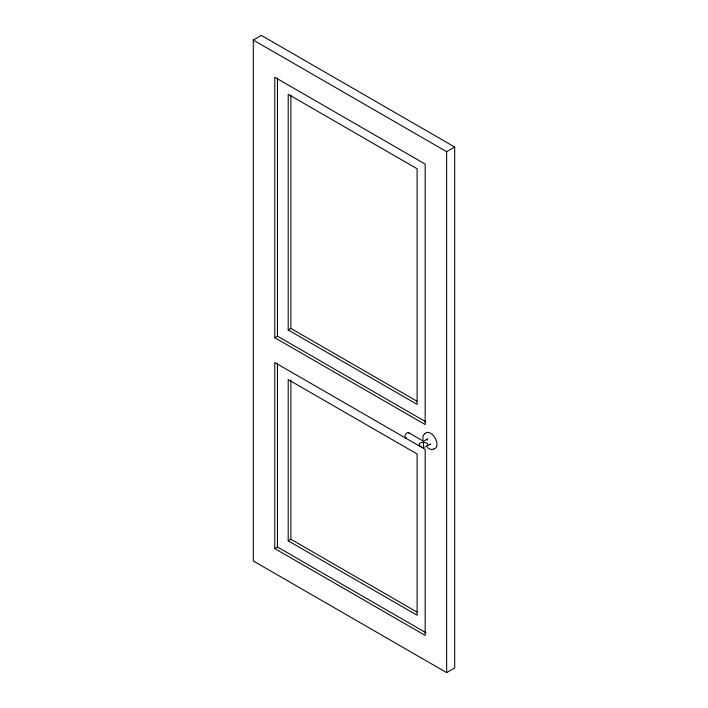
<?xml version="1.0" encoding="UTF-8"?>
<svg xmlns="http://www.w3.org/2000/svg" width="708" height="708" viewBox="0 0 708 708"><rect width="100%" height="100%" fill="white"/><g stroke="black" fill="none" stroke-linecap="round" stroke-linejoin="round"><path stroke-width="1.06" d="M427.03 440.208L427.65 438.827L423.473 441.243L408.631 432.668M424.641 433.606L422.977 435.96L422.977 439.783M425.605 446.854C434.464 440.96 412.49 440.96 421.34 446.854M253.305 40.055L261.358 35.4L454.695 147.025L454.695 667.945L446.642 672.6L253.305 560.975L253.305 40.055L446.642 151.68L454.695 147.025M274.784 337.725L425.163 424.543L425.163 164.079L274.784 77.26L274.784 337.725L277.465 336.167L425.933 421.888M288.209 329.972L417.101 404.383L417.101 168.734L288.209 94.314L288.209 329.972L290.899 328.424L416.924 401.179M426.49 446.465L430.668 444.049L430.225 444.19M274.784 548.576L425.163 635.395L425.163 449.35L274.784 362.531L274.784 548.576L277.465 547.019L425.933 632.731M288.209 540.824L417.101 615.234L417.101 453.996L288.209 379.585L288.209 540.824L290.899 539.266L416.924 612.031M433.685 449.279L430.818 449.536L427.508 447.624M423.473 447.191L424.579 447.102M446.642 151.68L446.642 672.6M423.473 441.243L423.473 448.208M290.899 94.969L290.899 328.424M290.899 380.24L290.899 539.266M277.465 77.915L277.465 336.167M277.465 363.177L277.465 547.019M406.569 437.978A3.018 1.743 -60 0 1 405.613 434.411A3.018 1.743 -60 0 1 409.18 433.455M425.039 433.721A9.054 5.222 60 0 1 435.11 438.004A9.054 5.222 60 0 1 433.783 448.863"/></g></svg>
